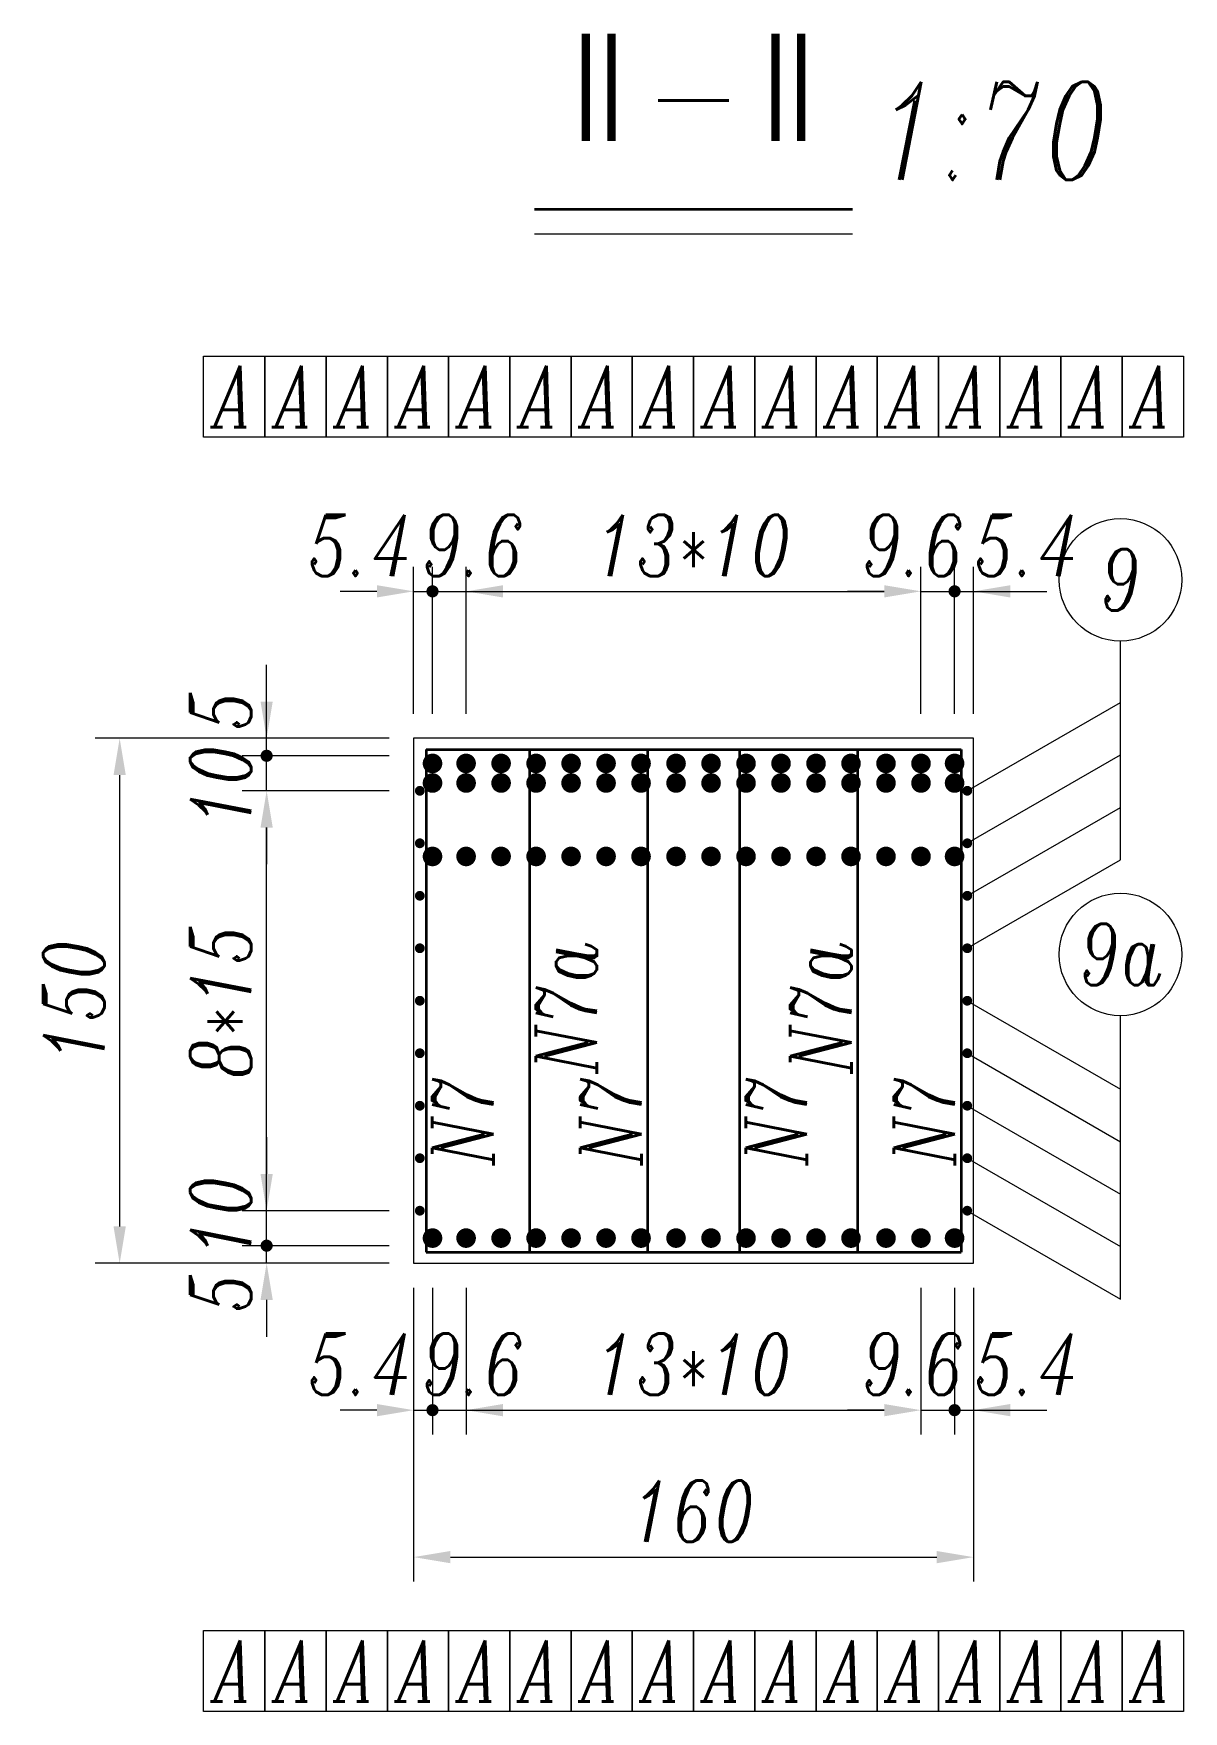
# Model space of a CAD drawing. Extents: x 8412 to 48776, y 491 to 18954.
# Drawn here: x 31158 to 34444, y 12215 to 17010 of the extents above; entities that cross this region are included whole.
import ezdxf
from ezdxf.enums import TextEntityAlignment as Align

# ---------------------------------------------------------------- set-up
doc = ezdxf.new("R2010")
doc.units = 0
for name, color, linetype, lineweight in [('工作线', 1, 'Continuous', 35), ('文字', 7, 'Continuous', 15), ('构造', 7, 'Continuous', 20), ('标注', 3, 'Continuous', 15), ('钢筋', 1, 'Continuous', 35)]:
    doc.layers.add(name, color=color, linetype=linetype, lineweight=lineweight)
doc.styles.add('标注', font='italc1.shx', dxfattribs={"width": 0.75, "bigfont": 'fsdb.shx'})
doc.dimstyles.new('DimStyle70', dxfattribs={"dimtxt": 175, "dimasz": 105, "dimexe": 70, "dimexo": 70, "dimgap": 43.75, "dimtad": 1, "dimdec": 1, "dimlfac": 0.1, "dimdsep": 46, "dimtxsty": '标注', "dimsah": 1, "dimcen": 0, "dimclrd": 256, "dimclre": 256, "dimclrt": 256, "dimadec": 1, "dimazin": 2, "dimtfac": 1, "dimtdec": 4, "dimtmove": 2, "dimatfit": 3, "dimfxl": 1, "dimtolj": 1, "dimtzin": 0, "dimlwd": -1, "dimlwe": -1, "dimarcsym": 0})

# ---------------------------------------------------------------- blocks, each defined once
blk = doc.blocks.new('*D82')
at = {"layer": 'Defpoints', "color": 0}
for p in [(31403.635476, 14995.793684), (31823.635476, 14995.793684), (31823.635476, 13495.793684)]:
    blk.add_point(p, dxfattribs=at)
at = {"layer": '标注'}
for p, q in [((31753.635476, 14995.793684), (31333.635476, 14995.793684)), ((31403.635476, 13600.793684), (31403.635476, 14890.793684)), ((31753.635476, 13495.793684), (31333.635476, 13495.793684))]:
    blk.add_line(p, q, dxfattribs=at)
for points in [[(31386.135476, 14890.793684), (31421.135476, 14890.793684), (31403.635476, 14995.793684)], [(31386.135476, 13600.793684), (31421.135476, 13600.793684), (31403.635476, 13495.793684)]]:
    blk.add_solid(points, dxfattribs=at)
at = {"layer": '标注', "insert": (31272.385476, 14245.793684), "char_height": 175, "attachment_point": 5, "rotation": 90, "style": '标注'}
blk.add_mtext('\\A1;150', dxfattribs=at)
blk = doc.blocks.new('Dot_User')
blk.add_line((0, 0), (-1, 0))
at = {"layer": '标注', "const_width": 0.1653, "flags": 128}
blk.add_lwpolyline([(-0.08265, 0, 1), (0.08265, 0, 1)], format="xyb", close=True, dxfattribs=at)
blk = doc.blocks.new('*D83')
at = {"layer": 'Defpoints', "color": 0}
for p in [(32297.635476, 15415.793684), (32243.635476, 14995.793684), (32297.635476, 14995.793684)]:
    blk.add_point(p, dxfattribs=at)
at = {"layer": '标注'}
for p, q in [((32243.635476, 15065.793684), (32243.635476, 15485.793684)), ((32297.635476, 15065.793684), (32297.635476, 15485.793684)), ((32138.635476, 15415.793684), (32033.635476, 15415.793684)), ((32243.635476, 15415.793684), (32297.635476, 15415.793684)), ((32402.635476, 15415.793684), (32507.635476, 15415.793684))]:
    blk.add_line(p, q, dxfattribs=at)
blk.add_solid([(32138.635476, 15433.293684), (32138.635476, 15398.293684), (32243.635476, 15415.793684)], dxfattribs=at)
at = {"layer": '标注', "xscale": 105, "yscale": 105, "zscale": 105, "rotation": 180}
blk.add_blockref('Dot_User', (32297.635476, 15415.793684), dxfattribs=at)
at = {"layer": '标注', "insert": (32091.447976, 15547.044684), "char_height": 175, "attachment_point": 5, "style": '标注'}
blk.add_mtext('\\A1;5.4', dxfattribs=at)
blk = doc.blocks.new('*D84')
at = {"layer": 'Defpoints', "color": 0}
for p in [(32393.635476, 15415.793684), (32297.635476, 14995.793684), (32393.635476, 14995.793684)]:
    blk.add_point(p, dxfattribs=at)
at = {"layer": '标注'}
for p, q in [((32297.635476, 15065.793684), (32297.635476, 15485.793684)), ((32393.635476, 15065.793684), (32393.635476, 15485.793684)), ((32498.635476, 15415.793684), (32603.635476, 15415.793684))]:
    blk.add_line(p, q, dxfattribs=at)
blk.add_solid([(32498.635476, 15433.293684), (32498.635476, 15398.293684), (32393.635476, 15415.793684)], dxfattribs=at)
at = {"layer": '标注', "insert": (32414.822976, 15547.044684), "char_height": 175, "attachment_point": 5, "style": '标注'}
blk.add_mtext('\\A1;9.6', dxfattribs=at)
blk = doc.blocks.new('*D85')
at = {"layer": 'Defpoints', "color": 0}
for p in [(33693.635476, 15415.793684), (32393.635476, 14995.793684), (33693.635476, 14995.793684)]:
    blk.add_point(p, dxfattribs=at)
at = {"layer": '标注'}
for p, q in [((32393.635476, 15065.793684), (32393.635476, 15485.793684)), ((33693.635476, 15065.793684), (33693.635476, 15485.793684)), ((32498.635476, 15415.793684), (33588.635476, 15415.793684))]:
    blk.add_line(p, q, dxfattribs=at)
for points in [[(32498.635476, 15433.293684), (32498.635476, 15398.293684), (32393.635476, 15415.793684)], [(33588.635476, 15433.293684), (33588.635476, 15398.293684), (33693.635476, 15415.793684)]]:
    blk.add_solid(points, dxfattribs=at)
at = {"layer": '标注', "insert": (33043.635476, 15547.043684), "char_height": 175, "attachment_point": 5, "style": '标注'}
blk.add_mtext('\\A1;13*10', dxfattribs=at)
blk = doc.blocks.new('*D86')
at = {"layer": 'Defpoints', "color": 0}
for p in [(33789.635476, 15415.793684), (33693.635476, 14995.793684), (33789.635476, 14995.793684)]:
    blk.add_point(p, dxfattribs=at)
at = {"layer": '标注'}
for p, q in [((33693.635476, 15065.793684), (33693.635476, 15485.793684)), ((33789.635476, 15065.793684), (33789.635476, 15485.793684)), ((33588.635476, 15415.793684), (33483.635476, 15415.793684)), ((33693.635476, 15415.793684), (33789.635476, 15415.793684)), ((33894.635476, 15415.793684), (33999.635476, 15415.793684))]:
    blk.add_line(p, q, dxfattribs=at)
blk.add_solid([(33588.635476, 15433.293684), (33588.635476, 15398.293684), (33693.635476, 15415.793684)], dxfattribs=at)
at = {"layer": '标注', "xscale": 105, "yscale": 105, "zscale": 105, "rotation": 180}
blk.add_blockref('Dot_User', (33789.635476, 15415.793684), dxfattribs=at)
at = {"layer": '标注', "insert": (33672.447976, 15547.044684), "char_height": 175, "attachment_point": 5, "style": '标注'}
blk.add_mtext('\\A1;9.6', dxfattribs=at)
blk = doc.blocks.new('*D87')
at = {"layer": 'Defpoints', "color": 0}
for p in [(33843.635476, 15415.793684), (33789.635476, 14995.793684), (33843.635476, 14995.793684)]:
    blk.add_point(p, dxfattribs=at)
at = {"layer": '标注'}
for p, q in [((33789.635476, 15065.793684), (33789.635476, 15485.793684)), ((33843.635476, 15065.793684), (33843.635476, 15485.793684)), ((33948.635476, 15415.793684), (34053.635476, 15415.793684))]:
    blk.add_line(p, q, dxfattribs=at)
blk.add_solid([(33948.635476, 15433.293684), (33948.635476, 15398.293684), (33843.635476, 15415.793684)], dxfattribs=at)
at = {"layer": '标注', "insert": (33995.822976, 15547.044684), "char_height": 175, "attachment_point": 5, "style": '标注'}
blk.add_mtext('\\A1;5.4', dxfattribs=at)
blk = doc.blocks.new('*D88')
at = {"layer": 'Defpoints', "color": 0}
for p in [(32243.635476, 13495.793684), (32297.635476, 13495.793684), (32297.635476, 13075.793684)]:
    blk.add_point(p, dxfattribs=at)
at = {"layer": '标注'}
for p, q in [((32243.635476, 13425.793684), (32243.635476, 13005.793684)), ((32297.635476, 13425.793684), (32297.635476, 13005.793684)), ((32138.635476, 13075.793684), (32033.635476, 13075.793684)), ((32243.635476, 13075.793684), (32297.635476, 13075.793684)), ((32402.635476, 13075.793684), (32507.635476, 13075.793684))]:
    blk.add_line(p, q, dxfattribs=at)
blk.add_solid([(32138.635476, 13093.293684), (32138.635476, 13058.293684), (32243.635476, 13075.793684)], dxfattribs=at)
at = {"layer": '标注', "xscale": 105, "yscale": 105, "zscale": 105, "rotation": 180}
blk.add_blockref('Dot_User', (32297.635476, 13075.793684), dxfattribs=at)
at = {"layer": '标注', "insert": (32091.447976, 13207.044684), "char_height": 175, "attachment_point": 5, "style": '标注'}
blk.add_mtext('\\A1;5.4', dxfattribs=at)
blk = doc.blocks.new('*D89')
at = {"layer": 'Defpoints', "color": 0}
for p in [(32297.635476, 13495.793684), (32393.635476, 13495.793684), (32393.635476, 13075.793684)]:
    blk.add_point(p, dxfattribs=at)
at = {"layer": '标注'}
for p, q in [((32297.635476, 13425.793684), (32297.635476, 13005.793684)), ((32393.635476, 13425.793684), (32393.635476, 13005.793684)), ((32498.635476, 13075.793684), (32603.635476, 13075.793684))]:
    blk.add_line(p, q, dxfattribs=at)
blk.add_solid([(32498.635476, 13093.293684), (32498.635476, 13058.293684), (32393.635476, 13075.793684)], dxfattribs=at)
at = {"layer": '标注', "insert": (32414.822976, 13207.044684), "char_height": 175, "attachment_point": 5, "style": '标注'}
blk.add_mtext('\\A1;9.6', dxfattribs=at)
blk = doc.blocks.new('*D90')
at = {"layer": 'Defpoints', "color": 0}
for p in [(32393.635476, 13495.793684), (33693.635476, 13495.793684), (33693.635476, 13075.793684)]:
    blk.add_point(p, dxfattribs=at)
at = {"layer": '标注'}
for p, q in [((32393.635476, 13425.793684), (32393.635476, 13005.793684)), ((33693.635476, 13425.793684), (33693.635476, 13005.793684)), ((32498.635476, 13075.793684), (33588.635476, 13075.793684))]:
    blk.add_line(p, q, dxfattribs=at)
for points in [[(32498.635476, 13093.293684), (32498.635476, 13058.293684), (32393.635476, 13075.793684)], [(33588.635476, 13093.293684), (33588.635476, 13058.293684), (33693.635476, 13075.793684)]]:
    blk.add_solid(points, dxfattribs=at)
at = {"layer": '标注', "insert": (33043.635476, 13207.043684), "char_height": 175, "attachment_point": 5, "style": '标注'}
blk.add_mtext('\\A1;13*10', dxfattribs=at)
blk = doc.blocks.new('*D91')
at = {"layer": 'Defpoints', "color": 0}
for p in [(33693.635476, 13495.793684), (33789.635476, 13495.793684), (33789.635476, 13075.793684)]:
    blk.add_point(p, dxfattribs=at)
at = {"layer": '标注'}
for p, q in [((33693.635476, 13425.793684), (33693.635476, 13005.793684)), ((33789.635476, 13425.793684), (33789.635476, 13005.793684)), ((33588.635476, 13075.793684), (33483.635476, 13075.793684)), ((33693.635476, 13075.793684), (33789.635476, 13075.793684)), ((33894.635476, 13075.793684), (33999.635476, 13075.793684))]:
    blk.add_line(p, q, dxfattribs=at)
blk.add_solid([(33588.635476, 13093.293684), (33588.635476, 13058.293684), (33693.635476, 13075.793684)], dxfattribs=at)
at = {"layer": '标注', "xscale": 105, "yscale": 105, "zscale": 105, "rotation": 180}
blk.add_blockref('Dot_User', (33789.635476, 13075.793684), dxfattribs=at)
at = {"layer": '标注', "insert": (33672.447976, 13207.044684), "char_height": 175, "attachment_point": 5, "style": '标注'}
blk.add_mtext('\\A1;9.6', dxfattribs=at)
blk = doc.blocks.new('*D92')
at = {"layer": 'Defpoints', "color": 0}
for p in [(33789.635476, 13495.793684), (33843.635476, 13495.793684), (33843.635476, 13075.793684)]:
    blk.add_point(p, dxfattribs=at)
at = {"layer": '标注'}
for p, q in [((33789.635476, 13425.793684), (33789.635476, 13005.793684)), ((33843.635476, 13425.793684), (33843.635476, 13005.793684)), ((33948.635476, 13075.793684), (34053.635476, 13075.793684))]:
    blk.add_line(p, q, dxfattribs=at)
blk.add_solid([(33948.635476, 13093.293684), (33948.635476, 13058.293684), (33843.635476, 13075.793684)], dxfattribs=at)
at = {"layer": '标注', "insert": (33995.822976, 13207.044684), "char_height": 175, "attachment_point": 5, "style": '标注'}
blk.add_mtext('\\A1;5.4', dxfattribs=at)
blk = doc.blocks.new('*D93')
at = {"layer": 'Defpoints', "color": 0}
for p in [(32243.635476, 13075.793684), (33843.635476, 13075.793684), (33843.635476, 12655.793684)]:
    blk.add_point(p, dxfattribs=at)
at = {"layer": '标注'}
for p, q in [((32243.635476, 13005.793684), (32243.635476, 12585.793684)), ((33843.635476, 13005.793684), (33843.635476, 12585.793684)), ((32348.635476, 12655.793684), (33738.635476, 12655.793684))]:
    blk.add_line(p, q, dxfattribs=at)
for points in [[(32348.635476, 12673.293684), (32348.635476, 12638.293684), (32243.635476, 12655.793684)], [(33738.635476, 12673.293684), (33738.635476, 12638.293684), (33843.635476, 12655.793684)]]:
    blk.add_solid(points, dxfattribs=at)
at = {"layer": '标注', "insert": (33043.635476, 12787.043684), "char_height": 175, "attachment_point": 5, "style": '标注'}
blk.add_mtext('\\A1;160', dxfattribs=at)
blk = doc.blocks.new('*D94')
at = {"layer": 'Defpoints', "color": 0}
for p in [(31823.635476, 13545.793684), (32243.635476, 13545.793684), (32243.635476, 13495.793684)]:
    blk.add_point(p, dxfattribs=at)
at = {"layer": '标注'}
for p, q in [((31823.635476, 13650.793684), (31823.635476, 13755.793684)), ((32173.635476, 13545.793684), (31753.635476, 13545.793684)), ((31823.635476, 13495.793684), (31823.635476, 13545.793684)), ((32173.635476, 13495.793684), (31753.635476, 13495.793684)), ((31823.635476, 13390.793684), (31823.635476, 13285.793684))]:
    blk.add_line(p, q, dxfattribs=at)
blk.add_solid([(31806.135476, 13390.793684), (31841.135476, 13390.793684), (31823.635476, 13495.793684)], dxfattribs=at)
at = {"layer": '标注', "xscale": 105, "yscale": 105, "zscale": 105, "rotation": 270}
blk.add_blockref('Dot_User', (31823.635476, 13545.793684), dxfattribs=at)
at = {"layer": '标注', "insert": (31692.384476, 13413.918684), "char_height": 175, "attachment_point": 5, "rotation": 90, "style": '标注'}
blk.add_mtext('\\A1;5', dxfattribs=at)
blk = doc.blocks.new('*D95')
at = {"layer": 'Defpoints', "color": 0}
for p in [(31823.635476, 13645.793684), (32243.635476, 13645.793684), (32243.635476, 13545.793684)]:
    blk.add_point(p, dxfattribs=at)
at = {"layer": '标注'}
for p, q in [((31823.635476, 13855.793684), (31823.635476, 13750.793684)), ((31823.635476, 13645.793684), (31823.635476, 13855.793684)), ((32173.635476, 13645.793684), (31753.635476, 13645.793684)), ((32173.635476, 13545.793684), (31753.635476, 13545.793684))]:
    blk.add_line(p, q, dxfattribs=at)
blk.add_solid([(31806.135476, 13750.793684), (31841.135476, 13750.793684), (31823.635476, 13645.793684)], dxfattribs=at)
at = {"layer": '标注', "insert": (31692.384476, 13630.168684), "char_height": 175, "attachment_point": 5, "rotation": 90, "style": '标注'}
blk.add_mtext('\\A1;10', dxfattribs=at)
blk = doc.blocks.new('*D96')
at = {"layer": 'Defpoints', "color": 0}
for p in [(31823.635476, 14845.793684), (32243.635476, 14845.793684), (32243.635476, 13645.793684)]:
    blk.add_point(p, dxfattribs=at)
at = {"layer": '标注'}
for p, q in [((32173.635476, 14845.793684), (31753.635476, 14845.793684)), ((31823.635476, 13750.793684), (31823.635476, 14740.793684)), ((32173.635476, 13645.793684), (31753.635476, 13645.793684))]:
    blk.add_line(p, q, dxfattribs=at)
for points in [[(31806.135476, 14740.793684), (31841.135476, 14740.793684), (31823.635476, 14845.793684)], [(31806.135476, 13750.793684), (31841.135476, 13750.793684), (31823.635476, 13645.793684)]]:
    blk.add_solid(points, dxfattribs=at)
at = {"layer": '标注', "insert": (31692.385476, 14245.793684), "char_height": 175, "attachment_point": 5, "rotation": 90, "style": '标注'}
blk.add_mtext('\\A1;8*15', dxfattribs=at)
blk = doc.blocks.new('*D97')
at = {"layer": 'Defpoints', "color": 0}
for p in [(31823.635476, 14945.793684), (32243.635476, 14945.793684), (32243.635476, 14845.793684)]:
    blk.add_point(p, dxfattribs=at)
at = {"layer": '标注'}
for p, q in [((31823.635476, 15050.793684), (31823.635476, 15155.793684)), ((32173.635476, 14945.793684), (31753.635476, 14945.793684)), ((31823.635476, 14845.793684), (31823.635476, 14945.793684)), ((32173.635476, 14845.793684), (31753.635476, 14845.793684)), ((31823.635476, 14740.793684), (31823.635476, 14635.793684))]:
    blk.add_line(p, q, dxfattribs=at)
blk.add_solid([(31806.135476, 14740.793684), (31841.135476, 14740.793684), (31823.635476, 14845.793684)], dxfattribs=at)
at = {"layer": '标注', "xscale": 105, "yscale": 105, "zscale": 105, "rotation": 270}
blk.add_blockref('Dot_User', (31823.635476, 14945.793684), dxfattribs=at)
at = {"layer": '标注', "insert": (31692.384476, 14861.418684), "char_height": 175, "attachment_point": 5, "rotation": 90, "style": '标注'}
blk.add_mtext('\\A1;10', dxfattribs=at)
blk = doc.blocks.new('*D98')
at = {"layer": 'Defpoints', "color": 0}
for p in [(31823.635476, 14995.793684), (32243.635476, 14995.793684), (32243.635476, 14945.793684)]:
    blk.add_point(p, dxfattribs=at)
at = {"layer": '标注'}
for p, q in [((31823.635476, 15100.793684), (31823.635476, 15205.793684)), ((32173.635476, 14995.793684), (31753.635476, 14995.793684)), ((32173.635476, 14945.793684), (31753.635476, 14945.793684))]:
    blk.add_line(p, q, dxfattribs=at)
blk.add_solid([(31806.135476, 15100.793684), (31841.135476, 15100.793684), (31823.635476, 14995.793684)], dxfattribs=at)
at = {"layer": '标注', "insert": (31692.384476, 15077.668684), "char_height": 175, "attachment_point": 5, "rotation": 90, "style": '标注'}
blk.add_mtext('\\A1;5', dxfattribs=at)

msp = doc.modelspace()

# ---------------------------------------------------------------- linework, layer by layer
at = {"layer": '工作线'}
msp.add_line((32589.26, 16507.79), (33498.01, 16507.79), dxfattribs=at)
at = {"layer": '文字'}
msp.add_line((32589.26, 16437.79), (33498.01, 16437.79), dxfattribs=at)
at = {"layer": '构造'}
for p, q in [((33843.64, 14995.79), (32243.64, 14995.79)), ((32243.64, 14995.79), (32243.64, 13495.79)), ((33843.64, 13495.79), (33843.64, 14995.79)), ((32243.64, 13495.79), (33843.64, 13495.79))]:
    msp.add_line(p, q, dxfattribs=at)
at = {"layer": '标注'}
for p, q in [((34263.64, 14648.53), (34263.64, 15273.53)), ((33825.89, 14845.79), (34263.64, 15098.53)), ((33825.89, 14695.79), (34263.64, 14948.53)), ((33825.89, 14545.79), (34263.64, 14798.53)), ((33825.89, 14395.79), (34263.64, 14648.53)), ((33825.89, 14245.79), (34263.64, 13993.06)), ((34263.64, 13393.06), (34263.64, 14203.06)), ((33825.89, 14095.79), (34263.64, 13843.06)), ((33825.89, 13945.79), (34263.64, 13693.06)), ((33825.89, 13795.79), (34263.64, 13543.06)), ((33825.89, 13645.79), (34263.64, 13393.06))]:
    msp.add_line(p, q, dxfattribs=at)
at = {"layer": '标注', "flags": 128}
for points in [[(31818.64, 16087.79), (31818.64, 15856.79), (31643.64, 15856.79), (31643.64, 16087.79)], [(31993.64, 16087.79), (31993.64, 15856.79), (31818.64, 15856.79), (31818.64, 16087.79)], [(32168.64, 16087.79), (32168.64, 15856.79), (31993.64, 15856.79), (31993.64, 16087.79)], [(32343.64, 16087.79), (32343.64, 15856.79), (32168.64, 15856.79), (32168.64, 16087.79)], [(32518.64, 16087.79), (32518.64, 15856.79), (32343.64, 15856.79), (32343.64, 16087.79)], [(32693.64, 16087.79), (32693.64, 15856.79), (32518.64, 15856.79), (32518.64, 16087.79)], [(32868.64, 16087.79), (32868.64, 15856.79), (32693.64, 15856.79), (32693.64, 16087.79)], [(33043.64, 16087.79), (33043.64, 15856.79), (32868.64, 15856.79), (32868.64, 16087.79)], [(33218.64, 16087.79), (33218.64, 15856.79), (33043.64, 15856.79), (33043.64, 16087.79)], [(33393.64, 16087.79), (33393.64, 15856.79), (33218.64, 15856.79), (33218.64, 16087.79)], [(33568.64, 16087.79), (33568.64, 15856.79), (33393.64, 15856.79), (33393.64, 16087.79)], [(33743.64, 16087.79), (33743.64, 15856.79), (33568.64, 15856.79), (33568.64, 16087.79)], [(33918.64, 16087.79), (33918.64, 15856.79), (33743.64, 15856.79), (33743.64, 16087.79)], [(34093.64, 16087.79), (34093.64, 15856.79), (33918.64, 15856.79), (33918.64, 16087.79)], [(34268.64, 16087.79), (34268.64, 15856.79), (34093.64, 15856.79), (34093.64, 16087.79)], [(34443.64, 16087.79), (34443.64, 15856.79), (34268.64, 15856.79), (34268.64, 16087.79)], [(31818.64, 12445.79), (31818.64, 12214.79), (31643.64, 12214.79), (31643.64, 12445.79)], [(31993.64, 12445.79), (31993.64, 12214.79), (31818.64, 12214.79), (31818.64, 12445.79)], [(32168.64, 12445.79), (32168.64, 12214.79), (31993.64, 12214.79), (31993.64, 12445.79)], [(32343.64, 12445.79), (32343.64, 12214.79), (32168.64, 12214.79), (32168.64, 12445.79)], [(32518.64, 12445.79), (32518.64, 12214.79), (32343.64, 12214.79), (32343.64, 12445.79)], [(32693.64, 12445.79), (32693.64, 12214.79), (32518.64, 12214.79), (32518.64, 12445.79)], [(32868.64, 12445.79), (32868.64, 12214.79), (32693.64, 12214.79), (32693.64, 12445.79)], [(33043.64, 12445.79), (33043.64, 12214.79), (32868.64, 12214.79), (32868.64, 12445.79)], [(33218.64, 12445.79), (33218.64, 12214.79), (33043.64, 12214.79), (33043.64, 12445.79)], [(33393.64, 12445.79), (33393.64, 12214.79), (33218.64, 12214.79), (33218.64, 12445.79)], [(33568.64, 12445.79), (33568.64, 12214.79), (33393.64, 12214.79), (33393.64, 12445.79)], [(33743.64, 12445.79), (33743.64, 12214.79), (33568.64, 12214.79), (33568.64, 12445.79)], [(33918.64, 12445.79), (33918.64, 12214.79), (33743.64, 12214.79), (33743.64, 12445.79)], [(34093.64, 12445.79), (34093.64, 12214.79), (33918.64, 12214.79), (33918.64, 12445.79)], [(34268.64, 12445.79), (34268.64, 12214.79), (34093.64, 12214.79), (34093.64, 12445.79)], [(34443.64, 12445.79), (34443.64, 12214.79), (34268.64, 12214.79), (34268.64, 12445.79)]]:
    msp.add_lwpolyline(points, close=True, dxfattribs=at)
at = {"layer": '标注'}
for centre in [(34263.64, 15448.53), (34263.64, 14378.06)]:
    msp.add_circle(centre, 175, dxfattribs=at)
at = {"layer": '钢筋'}
for p, q in [((32279.14, 14964.29), (33808.14, 14964.29)), ((32279.14, 14964.29), (32279.14, 13527.29)), ((32575.14, 14964.29), (32575.14, 13527.29)), ((32912.14, 14964.29), (32912.14, 13527.29)), ((33175.14, 14964.29), (33175.14, 13527.29)), ((33512.14, 14964.29), (33512.14, 13527.29)), ((33808.14, 14964.29), (33808.14, 13527.29)), ((32279.14, 13527.29), (33808.14, 13527.29))]:
    msp.add_line(p, q, dxfattribs=at)
at = {"layer": '钢筋', "flags": 128}
for points, const_width in [([(32283.64, 14924.04, 1), (32311.64, 14924.04, 1)], 28), ([(32379.64, 14924.04, 1), (32407.64, 14924.04, 1)], 28), ([(32479.64, 14924.04, 1), (32507.64, 14924.04, 1)], 28), ([(32579.64, 14924.04, 1), (32607.64, 14924.04, 1)], 28), ([(32679.64, 14924.04, 1), (32707.64, 14924.04, 1)], 28), ([(32779.64, 14924.04, 1), (32807.64, 14924.04, 1)], 28), ([(32879.64, 14924.04, 1), (32907.64, 14924.04, 1)], 28), ([(32979.64, 14924.04, 1), (33007.64, 14924.04, 1)], 28), ([(33079.64, 14924.04, 1), (33107.64, 14924.04, 1)], 28), ([(33179.64, 14924.04, 1), (33207.64, 14924.04, 1)], 28), ([(33279.64, 14924.04, 1), (33307.64, 14924.04, 1)], 28), ([(33379.64, 14924.04, 1), (33407.64, 14924.04, 1)], 28), ([(33479.64, 14924.04, 1), (33507.64, 14924.04, 1)], 28), ([(33579.64, 14924.04, 1), (33607.64, 14924.04, 1)], 28), ([(33679.64, 14924.04, 1), (33707.64, 14924.04, 1)], 28), ([(33775.64, 14924.04, 1), (33803.64, 14924.04, 1)], 28), ([(32283.64, 14868.04, 1), (32311.64, 14868.04, 1)], 28), ([(32379.64, 14868.04, 1), (32407.64, 14868.04, 1)], 28), ([(32479.64, 14868.04, 1), (32507.64, 14868.04, 1)], 28), ([(32579.64, 14868.04, 1), (32607.64, 14868.04, 1)], 28), ([(32679.64, 14868.04, 1), (32707.64, 14868.04, 1)], 28), ([(32779.64, 14868.04, 1), (32807.64, 14868.04, 1)], 28), ([(32879.64, 14868.04, 1), (32907.64, 14868.04, 1)], 28), ([(32979.64, 14868.04, 1), (33007.64, 14868.04, 1)], 28), ([(33079.64, 14868.04, 1), (33107.64, 14868.04, 1)], 28), ([(33179.64, 14868.04, 1), (33207.64, 14868.04, 1)], 28), ([(33279.64, 14868.04, 1), (33307.64, 14868.04, 1)], 28), ([(33379.64, 14868.04, 1), (33407.64, 14868.04, 1)], 28), ([(33479.64, 14868.04, 1), (33507.64, 14868.04, 1)], 28), ([(33579.64, 14868.04, 1), (33607.64, 14868.04, 1)], 28), ([(33679.64, 14868.04, 1), (33707.64, 14868.04, 1)], 28), ([(33775.64, 14868.04, 1), (33803.64, 14868.04, 1)], 28), ([(32254.39, 14845.79, 1), (32268.39, 14845.79, 1)], 14), ([(33818.89, 14845.79, 1), (33832.89, 14845.79, 1)], 14), ([(32254.39, 14695.79, 1), (32268.39, 14695.79, 1)], 14), ([(32283.64, 14658.21, 1), (32311.64, 14658.21, 1)], 28), ([(32379.64, 14658.21, 1), (32407.64, 14658.21, 1)], 28), ([(32479.64, 14658.21, 1), (32507.64, 14658.21, 1)], 28), ([(32579.64, 14658.21, 1), (32607.64, 14658.21, 1)], 28), ([(32679.64, 14658.21, 1), (32707.64, 14658.21, 1)], 28), ([(32779.64, 14658.21, 1), (32807.64, 14658.21, 1)], 28), ([(32879.64, 14658.21, 1), (32907.64, 14658.21, 1)], 28), ([(32979.64, 14658.21, 1), (33007.64, 14658.21, 1)], 28), ([(33079.64, 14658.21, 1), (33107.64, 14658.21, 1)], 28), ([(33179.64, 14658.21, 1), (33207.64, 14658.21, 1)], 28), ([(33279.64, 14658.21, 1), (33307.64, 14658.21, 1)], 28), ([(33379.64, 14658.21, 1), (33407.64, 14658.21, 1)], 28), ([(33479.64, 14658.21, 1), (33507.64, 14658.21, 1)], 28), ([(33579.64, 14658.21, 1), (33607.64, 14658.21, 1)], 28), ([(33679.64, 14658.21, 1), (33707.64, 14658.21, 1)], 28), ([(33775.64, 14658.21, 1), (33803.64, 14658.21, 1)], 28), ([(33818.89, 14695.79, 1), (33832.89, 14695.79, 1)], 14), ([(32254.39, 14545.79, 1), (32268.39, 14545.79, 1)], 14), ([(33818.89, 14545.79, 1), (33832.89, 14545.79, 1)], 14), ([(32254.39, 14395.79, 1), (32268.39, 14395.79, 1)], 14), ([(33818.89, 14395.79, 1), (33832.89, 14395.79, 1)], 14), ([(32254.39, 14245.79, 1), (32268.39, 14245.79, 1)], 14), ([(33818.89, 14245.79, 1), (33832.89, 14245.79, 1)], 14), ([(32254.39, 14095.79, 1), (32268.39, 14095.79, 1)], 14), ([(33818.89, 14095.79, 1), (33832.89, 14095.79, 1)], 14), ([(32254.39, 13945.79, 1), (32268.39, 13945.79, 1)], 14), ([(33818.89, 13945.79, 1), (33832.89, 13945.79, 1)], 14), ([(32254.39, 13795.79, 1), (32268.39, 13795.79, 1)], 14), ([(33818.89, 13795.79, 1), (33832.89, 13795.79, 1)], 14), ([(32254.39, 13645.79, 1), (32268.39, 13645.79, 1)], 14), ([(33818.89, 13645.79, 1), (33832.89, 13645.79, 1)], 14), ([(32283.64, 13567.54, 1), (32311.64, 13567.54, 1)], 28), ([(32379.64, 13567.54, 1), (32407.64, 13567.54, 1)], 28), ([(32479.64, 13567.54, 1), (32507.64, 13567.54, 1)], 28), ([(32579.64, 13567.54, 1), (32607.64, 13567.54, 1)], 28), ([(32679.64, 13567.54, 1), (32707.64, 13567.54, 1)], 28), ([(32779.64, 13567.54, 1), (32807.64, 13567.54, 1)], 28), ([(32879.64, 13567.54, 1), (32907.64, 13567.54, 1)], 28), ([(32979.64, 13567.54, 1), (33007.64, 13567.54, 1)], 28), ([(33079.64, 13567.54, 1), (33107.64, 13567.54, 1)], 28), ([(33179.64, 13567.54, 1), (33207.64, 13567.54, 1)], 28), ([(33279.64, 13567.54, 1), (33307.64, 13567.54, 1)], 28), ([(33379.64, 13567.54, 1), (33407.64, 13567.54, 1)], 28), ([(33479.64, 13567.54, 1), (33507.64, 13567.54, 1)], 28), ([(33579.64, 13567.54, 1), (33607.64, 13567.54, 1)], 28), ([(33679.64, 13567.54, 1), (33707.64, 13567.54, 1)], 28), ([(33775.64, 13567.54, 1), (33803.64, 13567.54, 1)], 28)]:
    msp.add_lwpolyline(points, format="xyb", close=True, dxfattribs=dict(at, const_width=const_width))

# ---------------------------------------------------------------- texts
at = {"layer": '文字', "style": '标注', "width": 0.75}
msp.add_text('Ⅱ-Ⅱ', height=350, dxfattribs=at).set_placement((33043.64, 16563.79), align=Align.BOTTOM_CENTER)
msp.add_text('1:70', height=280, dxfattribs=at).set_placement((33568.01, 16507.79), align=Align.BOTTOM_LEFT)
at = {"layer": '标注', "style": '标注', "width": 0.75}
for s, p in [('A', (31731.14, 15972.29)), ('A', (31906.14, 15972.29)), ('A', (32081.14, 15972.29)), ('A', (32256.14, 15972.29)), ('A', (32431.14, 15972.29)), ('A', (32606.14, 15972.29)), ('A', (32781.14, 15972.29)), ('A', (32956.14, 15972.29)), ('A', (33131.14, 15972.29)), ('A', (33306.14, 15972.29)), ('A', (33481.14, 15972.29)), ('A', (33656.14, 15972.29)), ('A', (33831.14, 15972.29)), ('A', (34006.14, 15972.29)), ('A', (34181.14, 15972.29)), ('A', (34356.14, 15972.29)), ('9', (34263.64, 15448.53)), ('9a', (34263.64, 14378.06)), ('A', (31731.14, 12330.29)), ('A', (31906.14, 12330.29)), ('A', (32081.14, 12330.29)), ('A', (32256.14, 12330.29)), ('A', (32431.14, 12330.29)), ('A', (32606.14, 12330.29)), ('A', (32781.14, 12330.29)), ('A', (32956.14, 12330.29)), ('A', (33131.14, 12330.29)), ('A', (33306.14, 12330.29)), ('A', (33481.14, 12330.29)), ('A', (33656.14, 12330.29)), ('A', (33831.14, 12330.29)), ('A', (34006.14, 12330.29)), ('A', (34181.14, 12330.29)), ('A', (34356.14, 12330.29))]:
    msp.add_text(s, height=175, dxfattribs=at).set_placement(p, align=Align.MIDDLE_CENTER)
for s, p in [('N7a', (32680.14, 14224.97)), ('N7a', (33407.14, 14224.97)), ('N7', (32384.14, 13904.04)), ('N7', (32807.14, 13904.04)), ('N7', (33280.14, 13904.04)), ('N7', (33703.14, 13904.04))]:
    msp.add_text(s, height=175, rotation=90, dxfattribs=at).set_placement(p, align=Align.MIDDLE_CENTER)

# ---------------------------------------------------------------- dimensions: what is measured, and where the dimension line sits
at = {"layer": '标注'}
for base, p1, p2, override, picture, middle in [((32297.64, 15415.79), (32243.64, 14995.79), (32297.64, 14995.79), {"dimtxsty": '标注', "dimblk2": 'Dot_User', "dimsah": 1}, '*D83', (32091.45, 15547.04)), ((32393.64, 15415.79), (32297.64, 14995.79), (32393.64, 14995.79), {"dimtxsty": '标注', "dimblk1": 'Dot_User', "dimsah": 1, "dimsd1": 1}, '*D84', (32414.82, 15547.04)), ((33789.64, 15415.79), (33693.64, 14995.79), (33789.64, 14995.79), {"dimtxsty": '标注', "dimblk2": 'Dot_User', "dimsah": 1}, '*D86', (33672.45, 15547.04)), ((33843.64, 15415.79), (33789.64, 14995.79), (33843.64, 14995.79), {"dimtxsty": '标注', "dimblk1": 'Dot_User', "dimsah": 1, "dimsd1": 1}, '*D87', (33995.82, 15547.04)), ((32297.64, 13075.79), (32243.64, 13495.79), (32297.64, 13495.79), {"dimtxsty": '标注', "dimblk2": 'Dot_User', "dimsah": 1}, '*D88', (32091.45, 13207.04)), ((32393.64, 13075.79), (32297.64, 13495.79), (32393.64, 13495.79), {"dimtxsty": '标注', "dimblk1": 'Dot_User', "dimsah": 1, "dimsd1": 1}, '*D89', (32414.82, 13207.04)), ((33789.64, 13075.79), (33693.64, 13495.79), (33789.64, 13495.79), {"dimtxsty": '标注', "dimblk2": 'Dot_User', "dimsah": 1}, '*D91', (33672.45, 13207.04)), ((33843.64, 13075.79), (33789.64, 13495.79), (33843.64, 13495.79), {"dimtxsty": '标注', "dimblk1": 'Dot_User', "dimsah": 1, "dimsd1": 1}, '*D92', (33995.82, 13207.04))]:
    dim = msp.add_linear_dim(base=base, p1=p1, p2=p2, dimstyle='DimStyle70', override=override, dxfattribs=at)
    dim.commit()
    dim.dimension.update_dxf_attribs({"geometry": picture, "text_midpoint": middle, "dimtype": 160})
for base, p1, p2, picture, middle in [((33693.64, 15415.79), (32393.64, 14995.79), (33693.64, 14995.79), '*D85', (33043.64, 15547.04)), ((33693.64, 13075.79), (32393.64, 13495.79), (33693.64, 13495.79), '*D90', (33043.64, 13207.04))]:
    dim = msp.add_linear_dim(base=base, p1=p1, p2=p2, text='13*10', dimstyle='DimStyle70', override={"dimtxsty": '标注'}, dxfattribs=at)
    dim.commit()
    dim.dimension.update_dxf_attribs({"geometry": picture, "text_midpoint": middle})
for base, p1, p2, override, picture, middle in [((31823.64, 14995.79), (32243.64, 14945.79), (32243.64, 14995.79), {"dimtxsty": '标注', "dimblk1": 'Dot_User', "dimsah": 1, "dimsd1": 1}, '*D98', (31692.38, 15077.67)), ((31823.64, 14945.79), (32243.64, 14845.79), (32243.64, 14945.79), {"dimtxsty": '标注', "dimblk2": 'Dot_User', "dimsah": 1}, '*D97', (31692.38, 14861.42)), ((31823.64, 13645.79), (32243.64, 13545.79), (32243.64, 13645.79), {"dimtxsty": '标注', "dimblk1": 'Dot_User', "dimsah": 1, "dimsd1": 1}, '*D95', (31692.38, 13630.17)), ((31823.64, 13545.79), (32243.64, 13495.79), (32243.64, 13545.79), {"dimtxsty": '标注', "dimblk2": 'Dot_User', "dimsah": 1}, '*D94', (31692.38, 13413.92))]:
    dim = msp.add_linear_dim(base=base, p1=p1, p2=p2, angle=90, dimstyle='DimStyle70', override=override, dxfattribs=at)
    dim.commit()
    dim.dimension.update_dxf_attribs({"geometry": picture, "text_midpoint": middle, "dimtype": 160})
dim = msp.add_linear_dim(base=(31403.64, 14995.79), p1=(31823.64, 13495.79), p2=(31823.64, 14995.79), angle=90, dimstyle='DimStyle70', override={"dimtxsty": '标注'}, dxfattribs=at)
dim.commit()
dim.dimension.update_dxf_attribs({"geometry": '*D82', "text_midpoint": (31272.39, 14245.79)})
dim = msp.add_linear_dim(base=(31823.64, 14845.79), p1=(32243.64, 13645.79), p2=(32243.64, 14845.79), angle=90, text='8*15', dimstyle='DimStyle70', override={"dimtxsty": '标注'}, dxfattribs=at)
dim.commit()
dim.dimension.update_dxf_attribs({"geometry": '*D96', "text_midpoint": (31692.39, 14245.79)})
dim = msp.add_linear_dim(base=(33843.64, 12655.79), p1=(32243.64, 13075.79), p2=(33843.64, 13075.79), dimstyle='DimStyle70', override={"dimtxsty": '标注'}, dxfattribs=at)
dim.commit()
dim.dimension.update_dxf_attribs({"geometry": '*D93', "text_midpoint": (33043.64, 12787.04)})

doc.saveas('drawing.dxf')
